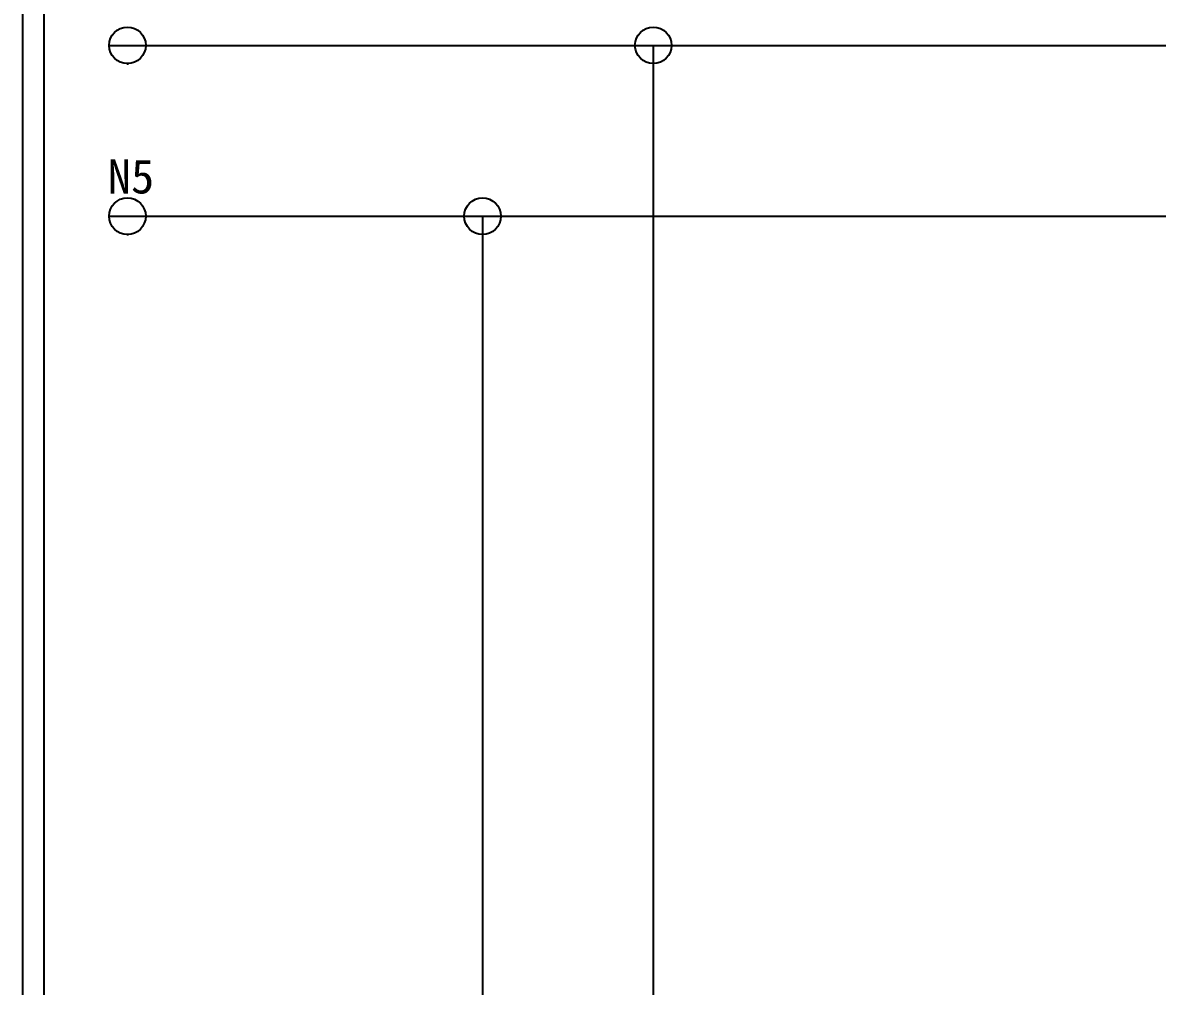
# Model space of a CAD drawing. Extents: x 10 to 297, y 3 to 207.
# Drawn here: x 10 to 76.4, y 72.9 to 129.3 of the extents above; entities that cross this region are included whole.
import ezdxf

# ---------------------------------------------------------------- set-up
doc = ezdxf.new("R2010")
doc.units = 0
doc.layers.get('0').update_dxf_attribs({"linetype": 'CONTINUOUS'})
doc.layers.add('圖框層', color=7, linetype='CONTINUOUS')
doc.layers.add('標尺寸層', color=3, linetype='CONTINUOUS')
doc.styles.add('STSL', font='kaiu.ttf')

msp = doc.modelspace()

# ---------------------------------------------------------------- linework, layer by layer
at = {"color": 7}
for centre in [(16.134, 127.959), (46.926, 127.959), (16.134, 117.959), (36.926, 117.959)]:
    msp.add_circle(centre, 1.071, dxfattribs=at)
at = {"layer": '圖框層', "color": 7}
for p, q in [((10, 3), (10, 206.969)), ((11.25, 4.25), (11.25, 205.719))]:
    msp.add_line(p, q, dxfattribs=at)
at = {"layer": '標尺寸層', "color": 7}
for p, q in [((15.063, 127.959), (217.598, 127.959)), ((46.926, 127.959), (46.926, 62.887)), ((16.129, 126.888), (16.129, 126.822)), ((46.922, 126.888), (46.922, 126.822)), ((15.063, 117.959), (197.598, 117.959)), ((36.926, 117.959), (36.926, 62.887)), ((16.129, 116.888), (16.129, 116.822)), ((36.922, 116.888), (36.922, 116.822))]:
    msp.add_line(p, q, dxfattribs=at)

# ---------------------------------------------------------------- texts
at = {"layer": '圖框層', "color": 7, "style": 'STSL'}
msp.add_text('N5', height=2, dxfattribs=at).set_placement((14.98, 119.286))

doc.saveas('drawing.dxf')
